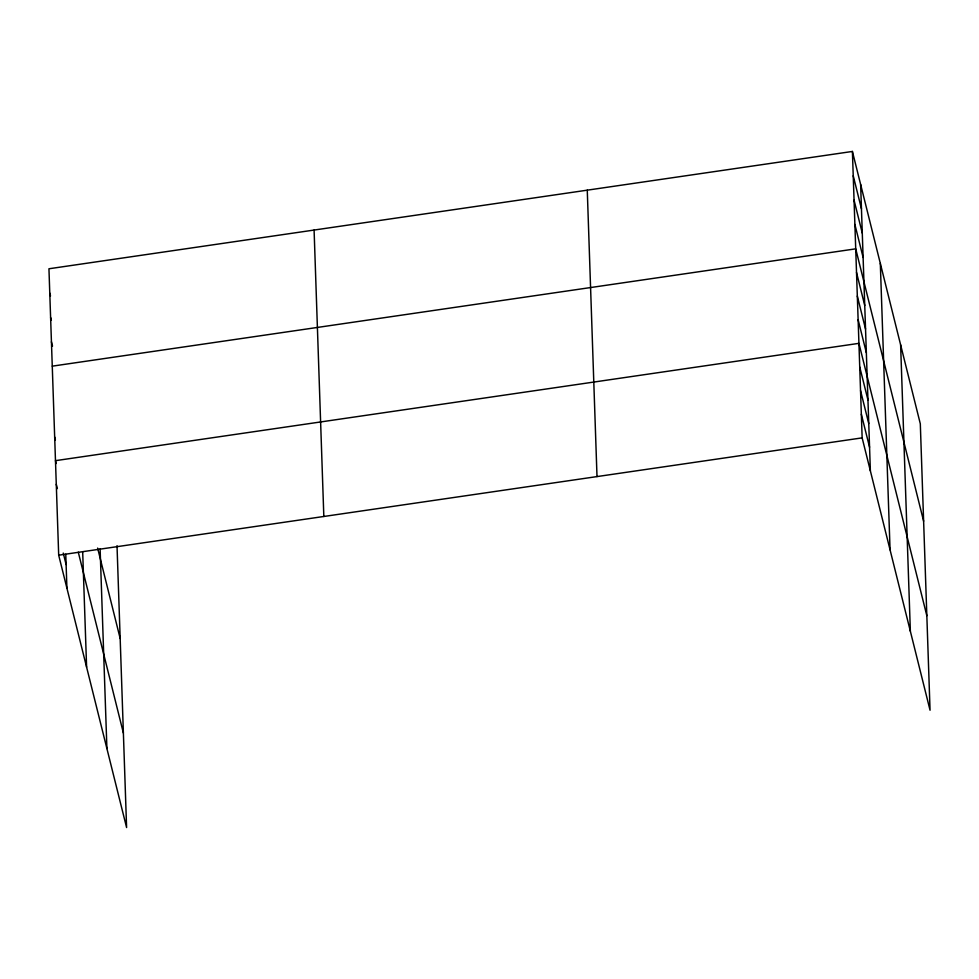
<?xml version="1.0" encoding="UTF-8"?>
<svg xmlns="http://www.w3.org/2000/svg" width="979" height="979" viewBox="0 0 979 979"><rect width="100%" height="100%" fill="white"/><g stroke="black" fill="none" stroke-linecap="round" stroke-linejoin="round"><path stroke-width="1.47" d="M852.403 151.451L862.144 437.87L930.05 710.228L920.309 423.809L852.403 151.451L48.95 268.772L58.691 555.191L126.597 827.549L117.015 545.695M52.266 366.158L855.719 248.837L923.625 521.195M58.691 555.191L862.144 437.87M853.235 175.792L861.447 208.784M854.055 200.144L862.279 233.124M854.887 224.485L863.111 257.465M856.515 272.456L864.738 305.448M857.323 296.086L865.546 329.066M858.13 319.717L866.342 352.697M926.832 615.718L858.926 343.348L55.473 460.668L56.195 463.532M859.733 366.978L867.957 399.958M860.541 390.609L868.752 423.589M861.336 414.239L869.56 447.219M49.782 293.113L50.492 295.988M50.602 317.465L51.324 320.329M51.434 341.806L52.511 346.113M97.631 548.093L120.172 638.516M54.677 437.038L55.387 439.914M78.283 552.168L123.378 733.026M56.28 484.299L57.357 488.607M63.256 553.062L66.107 564.54M900.619 344.816L910.36 631.235M880.317 263.424L890.058 549.843M860.627 184.431L870.368 470.85M587.265 190.171L597.006 476.577M314.088 230.053L323.829 516.471M100.115 548.864L106.907 748.556M82.689 551.972L86.605 667.164M65.764 554.2L66.915 588.171"/></g></svg>
